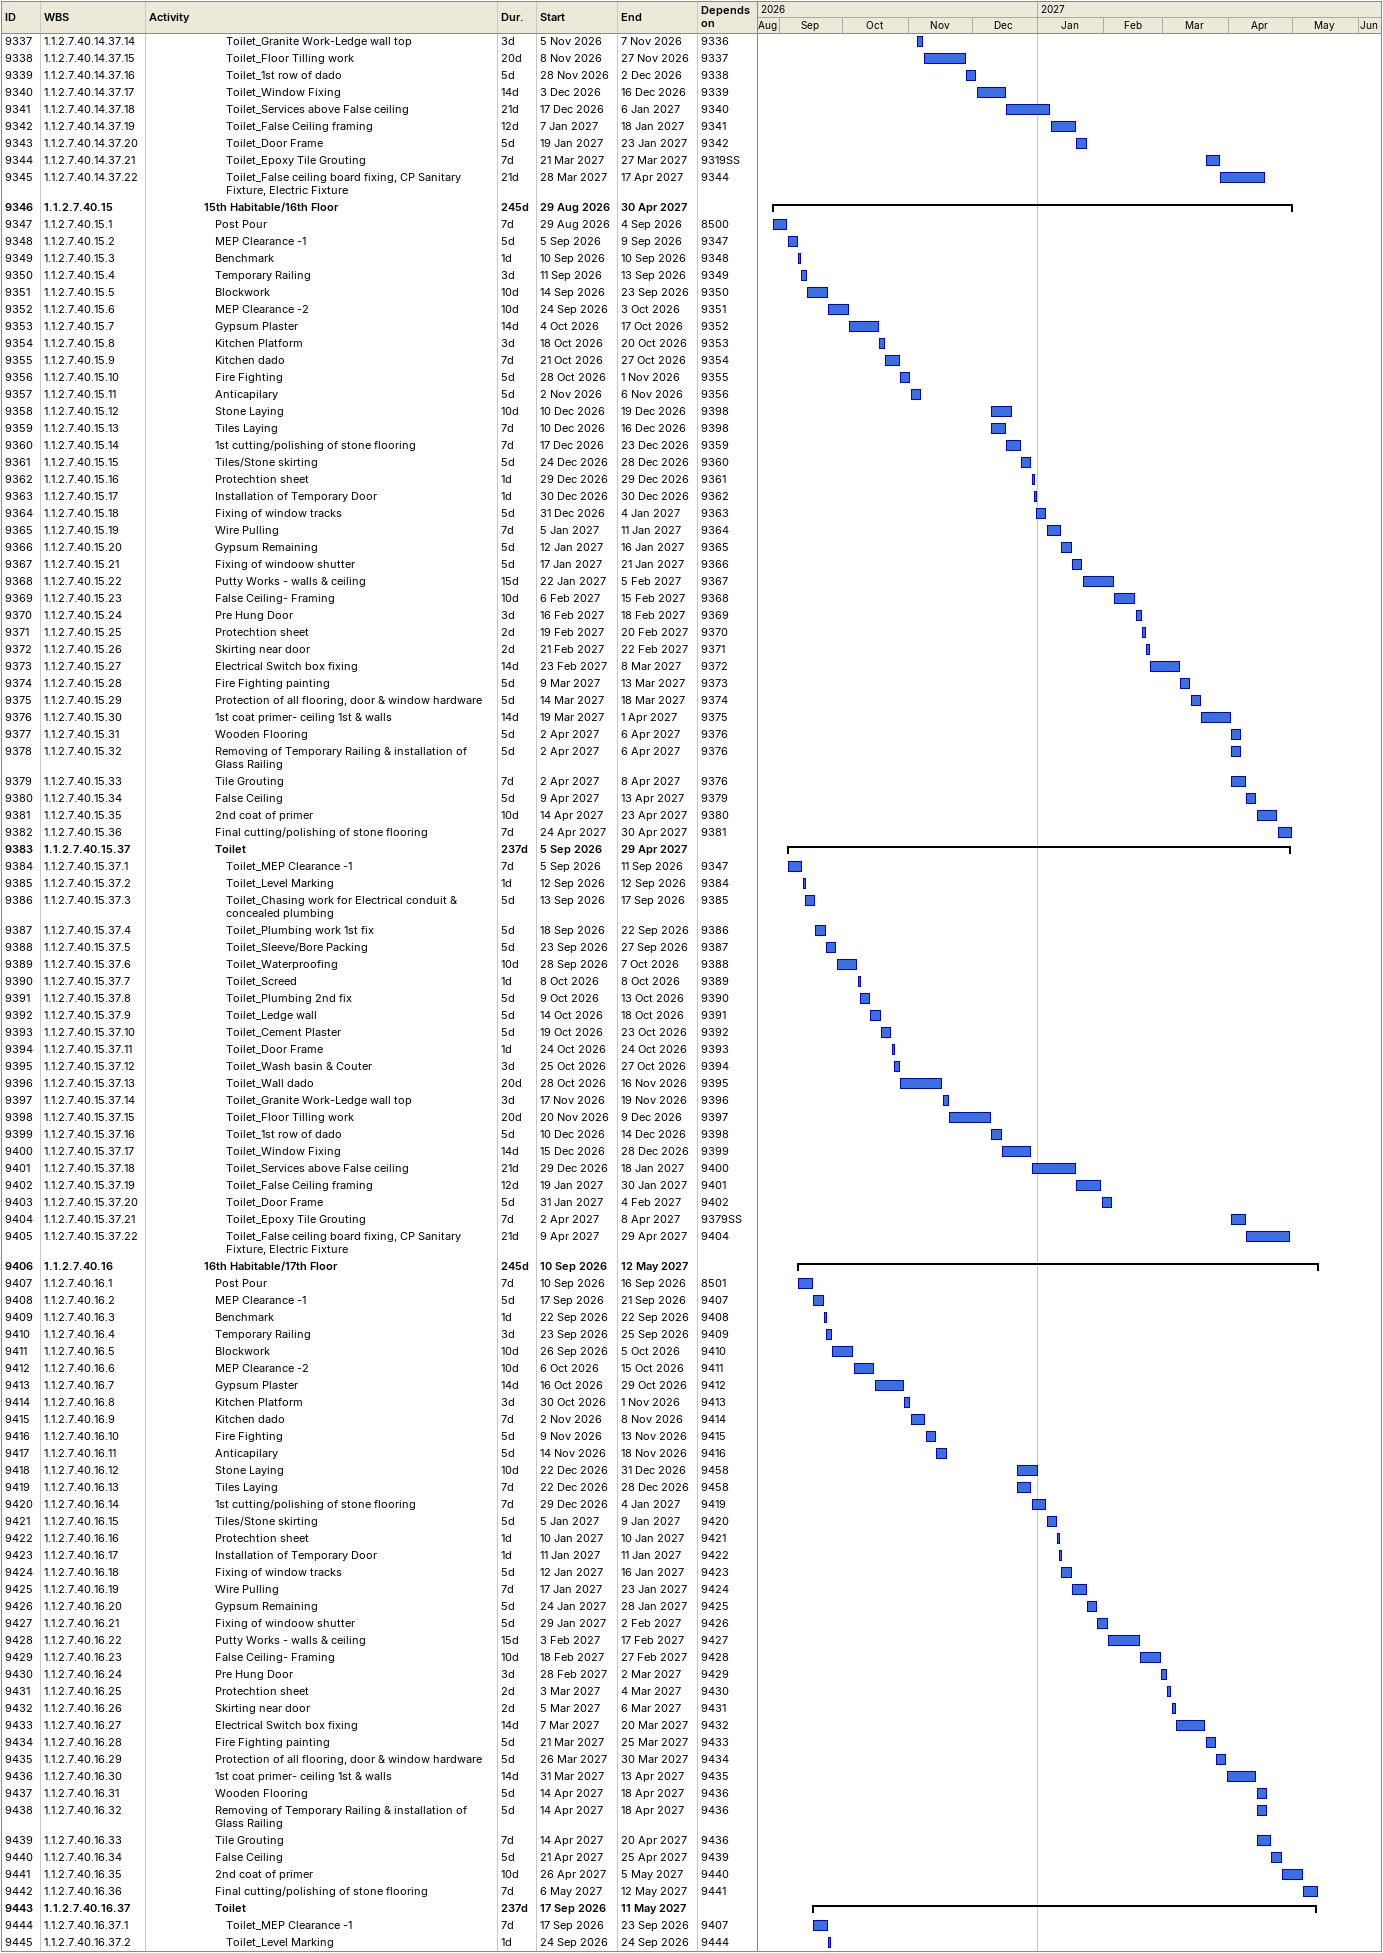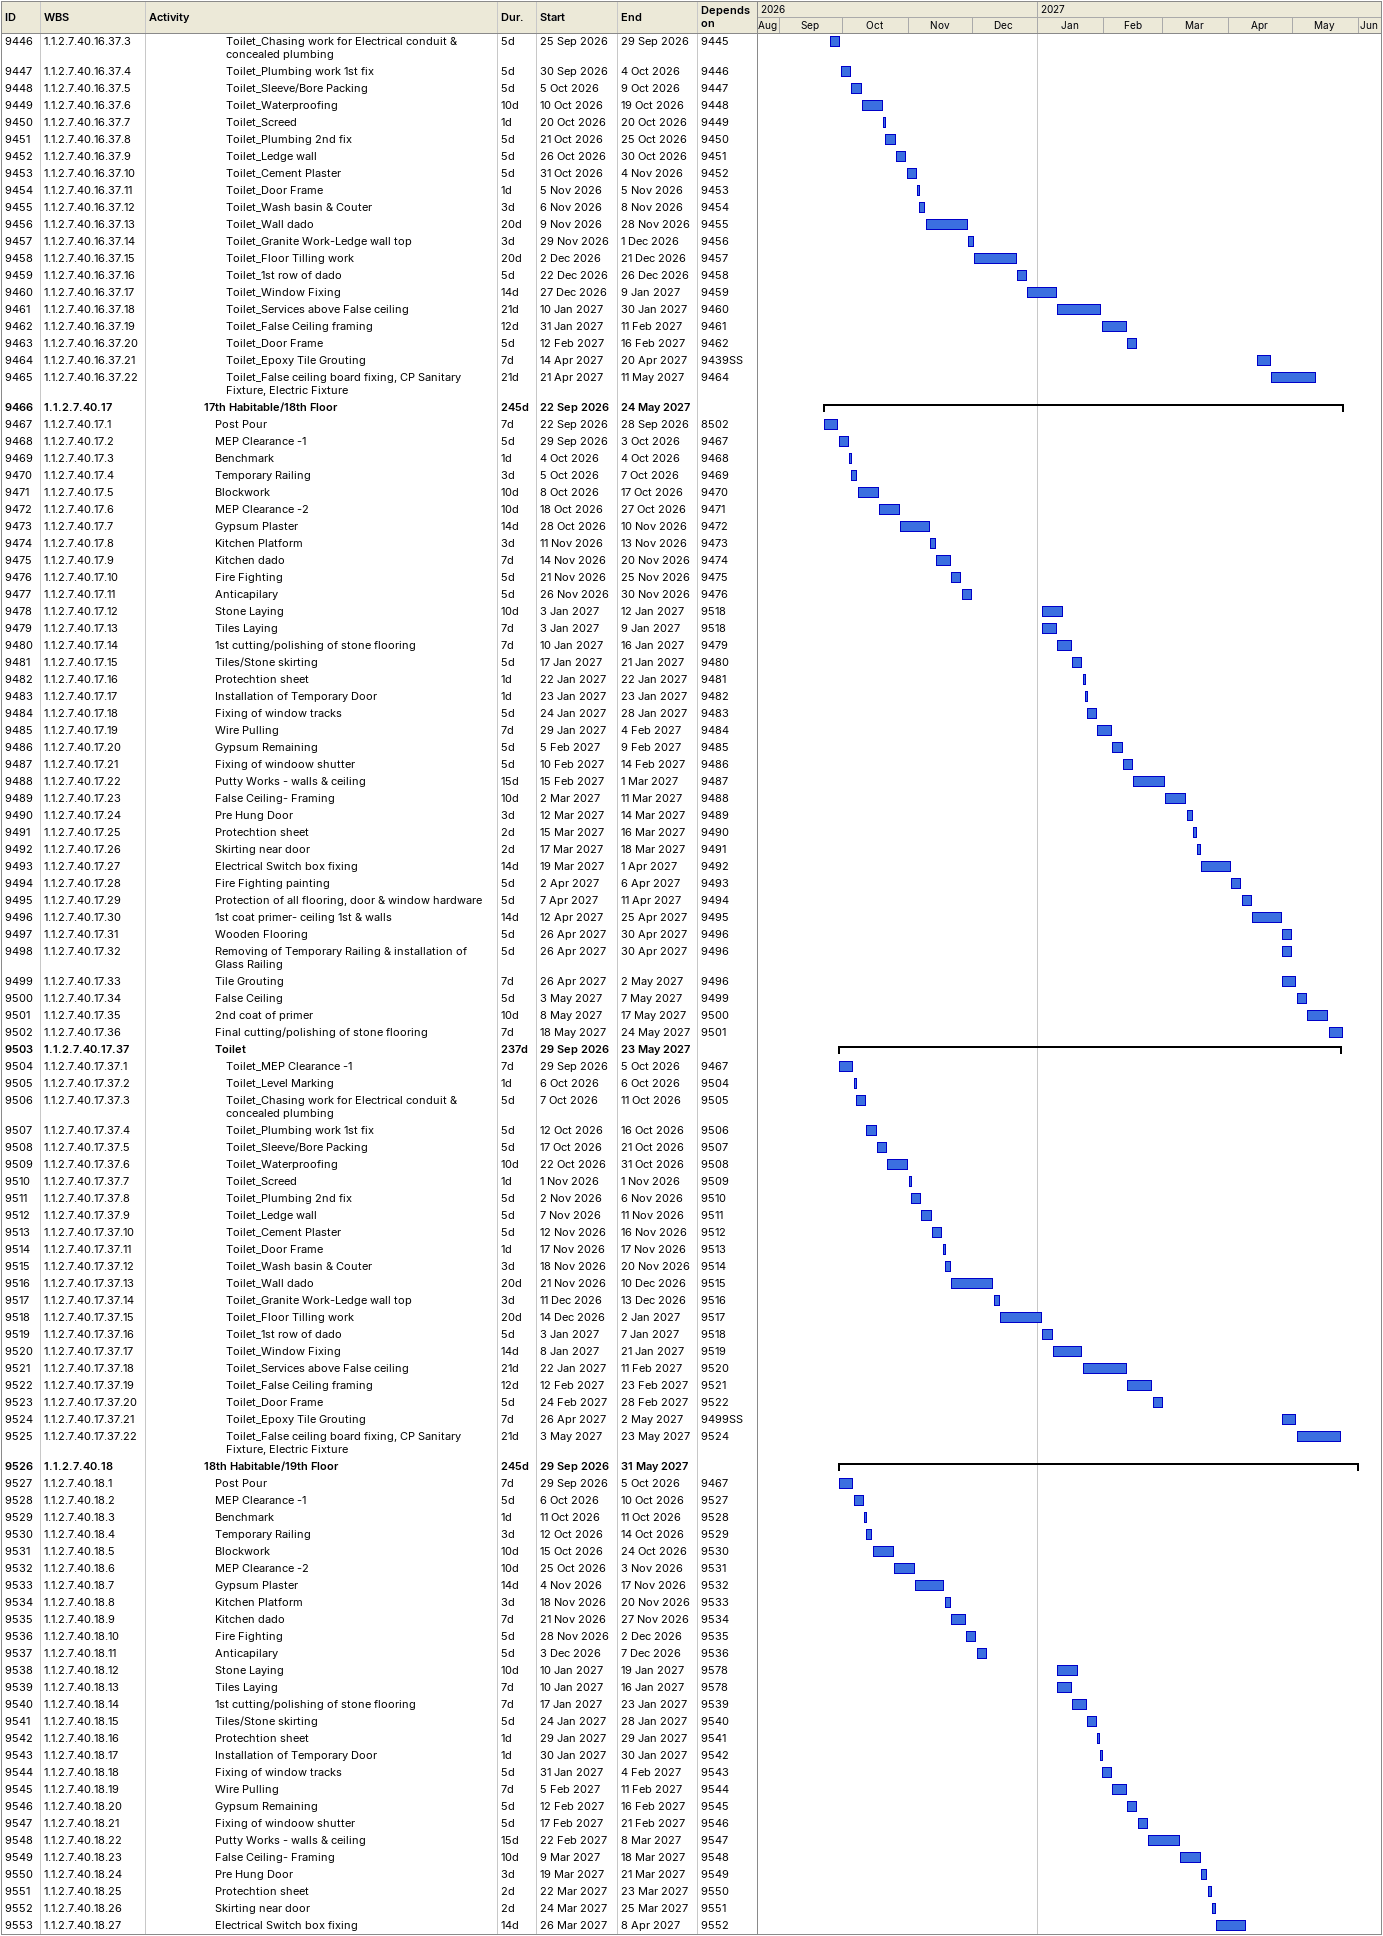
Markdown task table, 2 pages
| ID | WBS | Task | Duration | Start | Finish | Predecessors |
|---|---|---|---|---|---|---|
| 9337 | 1.1.2.7.40.14.37.14 | Toilet_Granite Work-Ledge wall top | 3d | 2026-11-05 | 2026-11-07 | 9336 |
| 9338 | 1.1.2.7.40.14.37.15 | Toilet_Floor Tilling work | 20d | 2026-11-08 | 2026-11-27 | 9337 |
| 9339 | 1.1.2.7.40.14.37.16 | Toilet_1st row of dado | 5d | 2026-11-28 | 2026-12-02 | 9338 |
| 9340 | 1.1.2.7.40.14.37.17 | Toilet_Window Fixing | 14d | 2026-12-03 | 2026-12-16 | 9339 |
| 9341 | 1.1.2.7.40.14.37.18 | Toilet_Services above False ceiling | 21d | 2026-12-17 | 2027-01-06 | 9340 |
| 9342 | 1.1.2.7.40.14.37.19 | Toilet_False Ceiling framing | 12d | 2027-01-07 | 2027-01-18 | 9341 |
| 9343 | 1.1.2.7.40.14.37.20 | Toilet_Door Frame | 5d | 2027-01-19 | 2027-01-23 | 9342 |
| 9344 | 1.1.2.7.40.14.37.21 | Toilet_Epoxy Tile Grouting | 7d | 2027-03-21 | 2027-03-27 | 9319SS |
| 9345 | 1.1.2.7.40.14.37.22 | Toilet_False ceiling board fixing, CP Sanitary Fixture, Electric Fixture | 21d | 2027-03-28 | 2027-04-17 | 9344 |
| 9346 | 1.1.2.7.40.15 | **15th Habitable/16th Floor** | 245d | 2026-08-29 | 2027-04-30 |  |
| 9347 | 1.1.2.7.40.15.1 | Post Pour | 7d | 2026-08-29 | 2026-09-04 | 8500 |
| 9348 | 1.1.2.7.40.15.2 | MEP Clearance -1 | 5d | 2026-09-05 | 2026-09-09 | 9347 |
| 9349 | 1.1.2.7.40.15.3 | Benchmark | 1d | 2026-09-10 | 2026-09-10 | 9348 |
| 9350 | 1.1.2.7.40.15.4 | Temporary Railing | 3d | 2026-09-11 | 2026-09-13 | 9349 |
| 9351 | 1.1.2.7.40.15.5 | Blockwork | 10d | 2026-09-14 | 2026-09-23 | 9350 |
| 9352 | 1.1.2.7.40.15.6 | MEP Clearance -2 | 10d | 2026-09-24 | 2026-10-03 | 9351 |
| 9353 | 1.1.2.7.40.15.7 | Gypsum Plaster | 14d | 2026-10-04 | 2026-10-17 | 9352 |
| 9354 | 1.1.2.7.40.15.8 | Kitchen Platform | 3d | 2026-10-18 | 2026-10-20 | 9353 |
| 9355 | 1.1.2.7.40.15.9 | Kitchen dado | 7d | 2026-10-21 | 2026-10-27 | 9354 |
| 9356 | 1.1.2.7.40.15.10 | Fire Fighting | 5d | 2026-10-28 | 2026-11-01 | 9355 |
| 9357 | 1.1.2.7.40.15.11 | Anticapilary | 5d | 2026-11-02 | 2026-11-06 | 9356 |
| 9358 | 1.1.2.7.40.15.12 | Stone Laying | 10d | 2026-12-10 | 2026-12-19 | 9398 |
| 9359 | 1.1.2.7.40.15.13 | Tiles Laying | 7d | 2026-12-10 | 2026-12-16 | 9398 |
| 9360 | 1.1.2.7.40.15.14 | 1st cutting/polishing of stone flooring | 7d | 2026-12-17 | 2026-12-23 | 9359 |
| 9361 | 1.1.2.7.40.15.15 | Tiles/Stone skirting | 5d | 2026-12-24 | 2026-12-28 | 9360 |
| 9362 | 1.1.2.7.40.15.16 | Protechtion sheet | 1d | 2026-12-29 | 2026-12-29 | 9361 |
| 9363 | 1.1.2.7.40.15.17 | Installation of Temporary Door | 1d | 2026-12-30 | 2026-12-30 | 9362 |
| 9364 | 1.1.2.7.40.15.18 | Fixing of window tracks | 5d | 2026-12-31 | 2027-01-04 | 9363 |
| 9365 | 1.1.2.7.40.15.19 | Wire Pulling | 7d | 2027-01-05 | 2027-01-11 | 9364 |
| 9366 | 1.1.2.7.40.15.20 | Gypsum Remaining | 5d | 2027-01-12 | 2027-01-16 | 9365 |
| 9367 | 1.1.2.7.40.15.21 | Fixing of windoow shutter | 5d | 2027-01-17 | 2027-01-21 | 9366 |
| 9368 | 1.1.2.7.40.15.22 | Putty Works - walls & ceiling | 15d | 2027-01-22 | 2027-02-05 | 9367 |
| 9369 | 1.1.2.7.40.15.23 | False Ceiling- Framing | 10d | 2027-02-06 | 2027-02-15 | 9368 |
| 9370 | 1.1.2.7.40.15.24 | Pre Hung Door | 3d | 2027-02-16 | 2027-02-18 | 9369 |
| 9371 | 1.1.2.7.40.15.25 | Protechtion sheet | 2d | 2027-02-19 | 2027-02-20 | 9370 |
| 9372 | 1.1.2.7.40.15.26 | Skirting near door | 2d | 2027-02-21 | 2027-02-22 | 9371 |
| 9373 | 1.1.2.7.40.15.27 | Electrical Switch box fixing | 14d | 2027-02-23 | 2027-03-08 | 9372 |
| 9374 | 1.1.2.7.40.15.28 | Fire Fighting painting | 5d | 2027-03-09 | 2027-03-13 | 9373 |
| 9375 | 1.1.2.7.40.15.29 | Protection of all flooring, door & window hardware | 5d | 2027-03-14 | 2027-03-18 | 9374 |
| 9376 | 1.1.2.7.40.15.30 | 1st coat primer- ceiling 1st & walls | 14d | 2027-03-19 | 2027-04-01 | 9375 |
| 9377 | 1.1.2.7.40.15.31 | Wooden Flooring | 5d | 2027-04-02 | 2027-04-06 | 9376 |
| 9378 | 1.1.2.7.40.15.32 | Removing of Temporary Railing & installation of Glass Railing | 5d | 2027-04-02 | 2027-04-06 | 9376 |
| 9379 | 1.1.2.7.40.15.33 | Tile Grouting | 7d | 2027-04-02 | 2027-04-08 | 9376 |
| 9380 | 1.1.2.7.40.15.34 | False Ceiling | 5d | 2027-04-09 | 2027-04-13 | 9379 |
| 9381 | 1.1.2.7.40.15.35 | 2nd coat of primer | 10d | 2027-04-14 | 2027-04-23 | 9380 |
| 9382 | 1.1.2.7.40.15.36 | Final cutting/polishing of stone flooring | 7d | 2027-04-24 | 2027-04-30 | 9381 |
| 9383 | 1.1.2.7.40.15.37 | **Toilet** | 237d | 2026-09-05 | 2027-04-29 |  |
| 9384 | 1.1.2.7.40.15.37.1 | Toilet_MEP Clearance -1 | 7d | 2026-09-05 | 2026-09-11 | 9347 |
| 9385 | 1.1.2.7.40.15.37.2 | Toilet_Level Marking | 1d | 2026-09-12 | 2026-09-12 | 9384 |
| 9386 | 1.1.2.7.40.15.37.3 | Toilet_Chasing work for Electrical conduit & concealed plumbing | 5d | 2026-09-13 | 2026-09-17 | 9385 |
| 9387 | 1.1.2.7.40.15.37.4 | Toilet_Plumbing work 1st fix | 5d | 2026-09-18 | 2026-09-22 | 9386 |
| 9388 | 1.1.2.7.40.15.37.5 | Toilet_Sleeve/Bore Packing | 5d | 2026-09-23 | 2026-09-27 | 9387 |
| 9389 | 1.1.2.7.40.15.37.6 | Toilet_Waterproofing | 10d | 2026-09-28 | 2026-10-07 | 9388 |
| 9390 | 1.1.2.7.40.15.37.7 | Toilet_Screed | 1d | 2026-10-08 | 2026-10-08 | 9389 |
| 9391 | 1.1.2.7.40.15.37.8 | Toilet_Plumbing 2nd fix | 5d | 2026-10-09 | 2026-10-13 | 9390 |
| 9392 | 1.1.2.7.40.15.37.9 | Toilet_Ledge wall | 5d | 2026-10-14 | 2026-10-18 | 9391 |
| 9393 | 1.1.2.7.40.15.37.10 | Toilet_Cement Plaster | 5d | 2026-10-19 | 2026-10-23 | 9392 |
| 9394 | 1.1.2.7.40.15.37.11 | Toilet_Door Frame | 1d | 2026-10-24 | 2026-10-24 | 9393 |
| 9395 | 1.1.2.7.40.15.37.12 | Toilet_Wash basin & Couter | 3d | 2026-10-25 | 2026-10-27 | 9394 |
| 9396 | 1.1.2.7.40.15.37.13 | Toilet_Wall dado | 20d | 2026-10-28 | 2026-11-16 | 9395 |
| 9397 | 1.1.2.7.40.15.37.14 | Toilet_Granite Work-Ledge wall top | 3d | 2026-11-17 | 2026-11-19 | 9396 |
| 9398 | 1.1.2.7.40.15.37.15 | Toilet_Floor Tilling work | 20d | 2026-11-20 | 2026-12-09 | 9397 |
| 9399 | 1.1.2.7.40.15.37.16 | Toilet_1st row of dado | 5d | 2026-12-10 | 2026-12-14 | 9398 |
| 9400 | 1.1.2.7.40.15.37.17 | Toilet_Window Fixing | 14d | 2026-12-15 | 2026-12-28 | 9399 |
| 9401 | 1.1.2.7.40.15.37.18 | Toilet_Services above False ceiling | 21d | 2026-12-29 | 2027-01-18 | 9400 |
| 9402 | 1.1.2.7.40.15.37.19 | Toilet_False Ceiling framing | 12d | 2027-01-19 | 2027-01-30 | 9401 |
| 9403 | 1.1.2.7.40.15.37.20 | Toilet_Door Frame | 5d | 2027-01-31 | 2027-02-04 | 9402 |
| 9404 | 1.1.2.7.40.15.37.21 | Toilet_Epoxy Tile Grouting | 7d | 2027-04-02 | 2027-04-08 | 9379SS |
| 9405 | 1.1.2.7.40.15.37.22 | Toilet_False ceiling board fixing, CP Sanitary Fixture, Electric Fixture | 21d | 2027-04-09 | 2027-04-29 | 9404 |
| 9406 | 1.1.2.7.40.16 | **16th Habitable/17th Floor** | 245d | 2026-09-10 | 2027-05-12 |  |
| 9407 | 1.1.2.7.40.16.1 | Post Pour | 7d | 2026-09-10 | 2026-09-16 | 8501 |
| 9408 | 1.1.2.7.40.16.2 | MEP Clearance -1 | 5d | 2026-09-17 | 2026-09-21 | 9407 |
| 9409 | 1.1.2.7.40.16.3 | Benchmark | 1d | 2026-09-22 | 2026-09-22 | 9408 |
| 9410 | 1.1.2.7.40.16.4 | Temporary Railing | 3d | 2026-09-23 | 2026-09-25 | 9409 |
| 9411 | 1.1.2.7.40.16.5 | Blockwork | 10d | 2026-09-26 | 2026-10-05 | 9410 |
| 9412 | 1.1.2.7.40.16.6 | MEP Clearance -2 | 10d | 2026-10-06 | 2026-10-15 | 9411 |
| 9413 | 1.1.2.7.40.16.7 | Gypsum Plaster | 14d | 2026-10-16 | 2026-10-29 | 9412 |
| 9414 | 1.1.2.7.40.16.8 | Kitchen Platform | 3d | 2026-10-30 | 2026-11-01 | 9413 |
| 9415 | 1.1.2.7.40.16.9 | Kitchen dado | 7d | 2026-11-02 | 2026-11-08 | 9414 |
| 9416 | 1.1.2.7.40.16.10 | Fire Fighting | 5d | 2026-11-09 | 2026-11-13 | 9415 |
| 9417 | 1.1.2.7.40.16.11 | Anticapilary | 5d | 2026-11-14 | 2026-11-18 | 9416 |
| 9418 | 1.1.2.7.40.16.12 | Stone Laying | 10d | 2026-12-22 | 2026-12-31 | 9458 |
| 9419 | 1.1.2.7.40.16.13 | Tiles Laying | 7d | 2026-12-22 | 2026-12-28 | 9458 |
| 9420 | 1.1.2.7.40.16.14 | 1st cutting/polishing of stone flooring | 7d | 2026-12-29 | 2027-01-04 | 9419 |
| 9421 | 1.1.2.7.40.16.15 | Tiles/Stone skirting | 5d | 2027-01-05 | 2027-01-09 | 9420 |
| 9422 | 1.1.2.7.40.16.16 | Protechtion sheet | 1d | 2027-01-10 | 2027-01-10 | 9421 |
| 9423 | 1.1.2.7.40.16.17 | Installation of Temporary Door | 1d | 2027-01-11 | 2027-01-11 | 9422 |
| 9424 | 1.1.2.7.40.16.18 | Fixing of window tracks | 5d | 2027-01-12 | 2027-01-16 | 9423 |
| 9425 | 1.1.2.7.40.16.19 | Wire Pulling | 7d | 2027-01-17 | 2027-01-23 | 9424 |
| 9426 | 1.1.2.7.40.16.20 | Gypsum Remaining | 5d | 2027-01-24 | 2027-01-28 | 9425 |
| 9427 | 1.1.2.7.40.16.21 | Fixing of windoow shutter | 5d | 2027-01-29 | 2027-02-02 | 9426 |
| 9428 | 1.1.2.7.40.16.22 | Putty Works - walls & ceiling | 15d | 2027-02-03 | 2027-02-17 | 9427 |
| 9429 | 1.1.2.7.40.16.23 | False Ceiling- Framing | 10d | 2027-02-18 | 2027-02-27 | 9428 |
| 9430 | 1.1.2.7.40.16.24 | Pre Hung Door | 3d | 2027-02-28 | 2027-03-02 | 9429 |
| 9431 | 1.1.2.7.40.16.25 | Protechtion sheet | 2d | 2027-03-03 | 2027-03-04 | 9430 |
| 9432 | 1.1.2.7.40.16.26 | Skirting near door | 2d | 2027-03-05 | 2027-03-06 | 9431 |
| 9433 | 1.1.2.7.40.16.27 | Electrical Switch box fixing | 14d | 2027-03-07 | 2027-03-20 | 9432 |
| 9434 | 1.1.2.7.40.16.28 | Fire Fighting painting | 5d | 2027-03-21 | 2027-03-25 | 9433 |
| 9435 | 1.1.2.7.40.16.29 | Protection of all flooring, door & window hardware | 5d | 2027-03-26 | 2027-03-30 | 9434 |
| 9436 | 1.1.2.7.40.16.30 | 1st coat primer- ceiling 1st & walls | 14d | 2027-03-31 | 2027-04-13 | 9435 |
| 9437 | 1.1.2.7.40.16.31 | Wooden Flooring | 5d | 2027-04-14 | 2027-04-18 | 9436 |
| 9438 | 1.1.2.7.40.16.32 | Removing of Temporary Railing & installation of Glass Railing | 5d | 2027-04-14 | 2027-04-18 | 9436 |
| 9439 | 1.1.2.7.40.16.33 | Tile Grouting | 7d | 2027-04-14 | 2027-04-20 | 9436 |
| 9440 | 1.1.2.7.40.16.34 | False Ceiling | 5d | 2027-04-21 | 2027-04-25 | 9439 |
| 9441 | 1.1.2.7.40.16.35 | 2nd coat of primer | 10d | 2027-04-26 | 2027-05-05 | 9440 |
| 9442 | 1.1.2.7.40.16.36 | Final cutting/polishing of stone flooring | 7d | 2027-05-06 | 2027-05-12 | 9441 |
| 9443 | 1.1.2.7.40.16.37 | **Toilet** | 237d | 2026-09-17 | 2027-05-11 |  |
| 9444 | 1.1.2.7.40.16.37.1 | Toilet_MEP Clearance -1 | 7d | 2026-09-17 | 2026-09-23 | 9407 |
| 9445 | 1.1.2.7.40.16.37.2 | Toilet_Level Marking | 1d | 2026-09-24 | 2026-09-24 | 9444 |
| 9446 | 1.1.2.7.40.16.37.3 | Toilet_Chasing work for Electrical conduit & concealed plumbing | 5d | 2026-09-25 | 2026-09-29 | 9445 |
| 9447 | 1.1.2.7.40.16.37.4 | Toilet_Plumbing work 1st fix | 5d | 2026-09-30 | 2026-10-04 | 9446 |
| 9448 | 1.1.2.7.40.16.37.5 | Toilet_Sleeve/Bore Packing | 5d | 2026-10-05 | 2026-10-09 | 9447 |
| 9449 | 1.1.2.7.40.16.37.6 | Toilet_Waterproofing | 10d | 2026-10-10 | 2026-10-19 | 9448 |
| 9450 | 1.1.2.7.40.16.37.7 | Toilet_Screed | 1d | 2026-10-20 | 2026-10-20 | 9449 |
| 9451 | 1.1.2.7.40.16.37.8 | Toilet_Plumbing 2nd fix | 5d | 2026-10-21 | 2026-10-25 | 9450 |
| 9452 | 1.1.2.7.40.16.37.9 | Toilet_Ledge wall | 5d | 2026-10-26 | 2026-10-30 | 9451 |
| 9453 | 1.1.2.7.40.16.37.10 | Toilet_Cement Plaster | 5d | 2026-10-31 | 2026-11-04 | 9452 |
| 9454 | 1.1.2.7.40.16.37.11 | Toilet_Door Frame | 1d | 2026-11-05 | 2026-11-05 | 9453 |
| 9455 | 1.1.2.7.40.16.37.12 | Toilet_Wash basin & Couter | 3d | 2026-11-06 | 2026-11-08 | 9454 |
| 9456 | 1.1.2.7.40.16.37.13 | Toilet_Wall dado | 20d | 2026-11-09 | 2026-11-28 | 9455 |
| 9457 | 1.1.2.7.40.16.37.14 | Toilet_Granite Work-Ledge wall top | 3d | 2026-11-29 | 2026-12-01 | 9456 |
| 9458 | 1.1.2.7.40.16.37.15 | Toilet_Floor Tilling work | 20d | 2026-12-02 | 2026-12-21 | 9457 |
| 9459 | 1.1.2.7.40.16.37.16 | Toilet_1st row of dado | 5d | 2026-12-22 | 2026-12-26 | 9458 |
| 9460 | 1.1.2.7.40.16.37.17 | Toilet_Window Fixing | 14d | 2026-12-27 | 2027-01-09 | 9459 |
| 9461 | 1.1.2.7.40.16.37.18 | Toilet_Services above False ceiling | 21d | 2027-01-10 | 2027-01-30 | 9460 |
| 9462 | 1.1.2.7.40.16.37.19 | Toilet_False Ceiling framing | 12d | 2027-01-31 | 2027-02-11 | 9461 |
| 9463 | 1.1.2.7.40.16.37.20 | Toilet_Door Frame | 5d | 2027-02-12 | 2027-02-16 | 9462 |
| 9464 | 1.1.2.7.40.16.37.21 | Toilet_Epoxy Tile Grouting | 7d | 2027-04-14 | 2027-04-20 | 9439SS |
| 9465 | 1.1.2.7.40.16.37.22 | Toilet_False ceiling board fixing, CP Sanitary Fixture, Electric Fixture | 21d | 2027-04-21 | 2027-05-11 | 9464 |
| 9466 | 1.1.2.7.40.17 | **17th Habitable/18th Floor** | 245d | 2026-09-22 | 2027-05-24 |  |
| 9467 | 1.1.2.7.40.17.1 | Post Pour | 7d | 2026-09-22 | 2026-09-28 | 8502 |
| 9468 | 1.1.2.7.40.17.2 | MEP Clearance -1 | 5d | 2026-09-29 | 2026-10-03 | 9467 |
| 9469 | 1.1.2.7.40.17.3 | Benchmark | 1d | 2026-10-04 | 2026-10-04 | 9468 |
| 9470 | 1.1.2.7.40.17.4 | Temporary Railing | 3d | 2026-10-05 | 2026-10-07 | 9469 |
| 9471 | 1.1.2.7.40.17.5 | Blockwork | 10d | 2026-10-08 | 2026-10-17 | 9470 |
| 9472 | 1.1.2.7.40.17.6 | MEP Clearance -2 | 10d | 2026-10-18 | 2026-10-27 | 9471 |
| 9473 | 1.1.2.7.40.17.7 | Gypsum Plaster | 14d | 2026-10-28 | 2026-11-10 | 9472 |
| 9474 | 1.1.2.7.40.17.8 | Kitchen Platform | 3d | 2026-11-11 | 2026-11-13 | 9473 |
| 9475 | 1.1.2.7.40.17.9 | Kitchen dado | 7d | 2026-11-14 | 2026-11-20 | 9474 |
| 9476 | 1.1.2.7.40.17.10 | Fire Fighting | 5d | 2026-11-21 | 2026-11-25 | 9475 |
| 9477 | 1.1.2.7.40.17.11 | Anticapilary | 5d | 2026-11-26 | 2026-11-30 | 9476 |
| 9478 | 1.1.2.7.40.17.12 | Stone Laying | 10d | 2027-01-03 | 2027-01-12 | 9518 |
| 9479 | 1.1.2.7.40.17.13 | Tiles Laying | 7d | 2027-01-03 | 2027-01-09 | 9518 |
| 9480 | 1.1.2.7.40.17.14 | 1st cutting/polishing of stone flooring | 7d | 2027-01-10 | 2027-01-16 | 9479 |
| 9481 | 1.1.2.7.40.17.15 | Tiles/Stone skirting | 5d | 2027-01-17 | 2027-01-21 | 9480 |
| 9482 | 1.1.2.7.40.17.16 | Protechtion sheet | 1d | 2027-01-22 | 2027-01-22 | 9481 |
| 9483 | 1.1.2.7.40.17.17 | Installation of Temporary Door | 1d | 2027-01-23 | 2027-01-23 | 9482 |
| 9484 | 1.1.2.7.40.17.18 | Fixing of window tracks | 5d | 2027-01-24 | 2027-01-28 | 9483 |
| 9485 | 1.1.2.7.40.17.19 | Wire Pulling | 7d | 2027-01-29 | 2027-02-04 | 9484 |
| 9486 | 1.1.2.7.40.17.20 | Gypsum Remaining | 5d | 2027-02-05 | 2027-02-09 | 9485 |
| 9487 | 1.1.2.7.40.17.21 | Fixing of windoow shutter | 5d | 2027-02-10 | 2027-02-14 | 9486 |
| 9488 | 1.1.2.7.40.17.22 | Putty Works - walls & ceiling | 15d | 2027-02-15 | 2027-03-01 | 9487 |
| 9489 | 1.1.2.7.40.17.23 | False Ceiling- Framing | 10d | 2027-03-02 | 2027-03-11 | 9488 |
| 9490 | 1.1.2.7.40.17.24 | Pre Hung Door | 3d | 2027-03-12 | 2027-03-14 | 9489 |
| 9491 | 1.1.2.7.40.17.25 | Protechtion sheet | 2d | 2027-03-15 | 2027-03-16 | 9490 |
| 9492 | 1.1.2.7.40.17.26 | Skirting near door | 2d | 2027-03-17 | 2027-03-18 | 9491 |
| 9493 | 1.1.2.7.40.17.27 | Electrical Switch box fixing | 14d | 2027-03-19 | 2027-04-01 | 9492 |
| 9494 | 1.1.2.7.40.17.28 | Fire Fighting painting | 5d | 2027-04-02 | 2027-04-06 | 9493 |
| 9495 | 1.1.2.7.40.17.29 | Protection of all flooring, door & window hardware | 5d | 2027-04-07 | 2027-04-11 | 9494 |
| 9496 | 1.1.2.7.40.17.30 | 1st coat primer- ceiling 1st & walls | 14d | 2027-04-12 | 2027-04-25 | 9495 |
| 9497 | 1.1.2.7.40.17.31 | Wooden Flooring | 5d | 2027-04-26 | 2027-04-30 | 9496 |
| 9498 | 1.1.2.7.40.17.32 | Removing of Temporary Railing & installation of Glass Railing | 5d | 2027-04-26 | 2027-04-30 | 9496 |
| 9499 | 1.1.2.7.40.17.33 | Tile Grouting | 7d | 2027-04-26 | 2027-05-02 | 9496 |
| 9500 | 1.1.2.7.40.17.34 | False Ceiling | 5d | 2027-05-03 | 2027-05-07 | 9499 |
| 9501 | 1.1.2.7.40.17.35 | 2nd coat of primer | 10d | 2027-05-08 | 2027-05-17 | 9500 |
| 9502 | 1.1.2.7.40.17.36 | Final cutting/polishing of stone flooring | 7d | 2027-05-18 | 2027-05-24 | 9501 |
| 9503 | 1.1.2.7.40.17.37 | **Toilet** | 237d | 2026-09-29 | 2027-05-23 |  |
| 9504 | 1.1.2.7.40.17.37.1 | Toilet_MEP Clearance -1 | 7d | 2026-09-29 | 2026-10-05 | 9467 |
| 9505 | 1.1.2.7.40.17.37.2 | Toilet_Level Marking | 1d | 2026-10-06 | 2026-10-06 | 9504 |
| 9506 | 1.1.2.7.40.17.37.3 | Toilet_Chasing work for Electrical conduit & concealed plumbing | 5d | 2026-10-07 | 2026-10-11 | 9505 |
| 9507 | 1.1.2.7.40.17.37.4 | Toilet_Plumbing work 1st fix | 5d | 2026-10-12 | 2026-10-16 | 9506 |
| 9508 | 1.1.2.7.40.17.37.5 | Toilet_Sleeve/Bore Packing | 5d | 2026-10-17 | 2026-10-21 | 9507 |
| 9509 | 1.1.2.7.40.17.37.6 | Toilet_Waterproofing | 10d | 2026-10-22 | 2026-10-31 | 9508 |
| 9510 | 1.1.2.7.40.17.37.7 | Toilet_Screed | 1d | 2026-11-01 | 2026-11-01 | 9509 |
| 9511 | 1.1.2.7.40.17.37.8 | Toilet_Plumbing 2nd fix | 5d | 2026-11-02 | 2026-11-06 | 9510 |
| 9512 | 1.1.2.7.40.17.37.9 | Toilet_Ledge wall | 5d | 2026-11-07 | 2026-11-11 | 9511 |
| 9513 | 1.1.2.7.40.17.37.10 | Toilet_Cement Plaster | 5d | 2026-11-12 | 2026-11-16 | 9512 |
| 9514 | 1.1.2.7.40.17.37.11 | Toilet_Door Frame | 1d | 2026-11-17 | 2026-11-17 | 9513 |
| 9515 | 1.1.2.7.40.17.37.12 | Toilet_Wash basin & Couter | 3d | 2026-11-18 | 2026-11-20 | 9514 |
| 9516 | 1.1.2.7.40.17.37.13 | Toilet_Wall dado | 20d | 2026-11-21 | 2026-12-10 | 9515 |
| 9517 | 1.1.2.7.40.17.37.14 | Toilet_Granite Work-Ledge wall top | 3d | 2026-12-11 | 2026-12-13 | 9516 |
| 9518 | 1.1.2.7.40.17.37.15 | Toilet_Floor Tilling work | 20d | 2026-12-14 | 2027-01-02 | 9517 |
| 9519 | 1.1.2.7.40.17.37.16 | Toilet_1st row of dado | 5d | 2027-01-03 | 2027-01-07 | 9518 |
| 9520 | 1.1.2.7.40.17.37.17 | Toilet_Window Fixing | 14d | 2027-01-08 | 2027-01-21 | 9519 |
| 9521 | 1.1.2.7.40.17.37.18 | Toilet_Services above False ceiling | 21d | 2027-01-22 | 2027-02-11 | 9520 |
| 9522 | 1.1.2.7.40.17.37.19 | Toilet_False Ceiling framing | 12d | 2027-02-12 | 2027-02-23 | 9521 |
| 9523 | 1.1.2.7.40.17.37.20 | Toilet_Door Frame | 5d | 2027-02-24 | 2027-02-28 | 9522 |
| 9524 | 1.1.2.7.40.17.37.21 | Toilet_Epoxy Tile Grouting | 7d | 2027-04-26 | 2027-05-02 | 9499SS |
| 9525 | 1.1.2.7.40.17.37.22 | Toilet_False ceiling board fixing, CP Sanitary Fixture, Electric Fixture | 21d | 2027-05-03 | 2027-05-23 | 9524 |
| 9526 | 1.1.2.7.40.18 | **18th Habitable/19th Floor** | 245d | 2026-09-29 | 2027-05-31 |  |
| 9527 | 1.1.2.7.40.18.1 | Post Pour | 7d | 2026-09-29 | 2026-10-05 | 9467 |
| 9528 | 1.1.2.7.40.18.2 | MEP Clearance -1 | 5d | 2026-10-06 | 2026-10-10 | 9527 |
| 9529 | 1.1.2.7.40.18.3 | Benchmark | 1d | 2026-10-11 | 2026-10-11 | 9528 |
| 9530 | 1.1.2.7.40.18.4 | Temporary Railing | 3d | 2026-10-12 | 2026-10-14 | 9529 |
| 9531 | 1.1.2.7.40.18.5 | Blockwork | 10d | 2026-10-15 | 2026-10-24 | 9530 |
| 9532 | 1.1.2.7.40.18.6 | MEP Clearance -2 | 10d | 2026-10-25 | 2026-11-03 | 9531 |
| 9533 | 1.1.2.7.40.18.7 | Gypsum Plaster | 14d | 2026-11-04 | 2026-11-17 | 9532 |
| 9534 | 1.1.2.7.40.18.8 | Kitchen Platform | 3d | 2026-11-18 | 2026-11-20 | 9533 |
| 9535 | 1.1.2.7.40.18.9 | Kitchen dado | 7d | 2026-11-21 | 2026-11-27 | 9534 |
| 9536 | 1.1.2.7.40.18.10 | Fire Fighting | 5d | 2026-11-28 | 2026-12-02 | 9535 |
| 9537 | 1.1.2.7.40.18.11 | Anticapilary | 5d | 2026-12-03 | 2026-12-07 | 9536 |
| 9538 | 1.1.2.7.40.18.12 | Stone Laying | 10d | 2027-01-10 | 2027-01-19 | 9578 |
| 9539 | 1.1.2.7.40.18.13 | Tiles Laying | 7d | 2027-01-10 | 2027-01-16 | 9578 |
| 9540 | 1.1.2.7.40.18.14 | 1st cutting/polishing of stone flooring | 7d | 2027-01-17 | 2027-01-23 | 9539 |
| 9541 | 1.1.2.7.40.18.15 | Tiles/Stone skirting | 5d | 2027-01-24 | 2027-01-28 | 9540 |
| 9542 | 1.1.2.7.40.18.16 | Protechtion sheet | 1d | 2027-01-29 | 2027-01-29 | 9541 |
| 9543 | 1.1.2.7.40.18.17 | Installation of Temporary Door | 1d | 2027-01-30 | 2027-01-30 | 9542 |
| 9544 | 1.1.2.7.40.18.18 | Fixing of window tracks | 5d | 2027-01-31 | 2027-02-04 | 9543 |
| 9545 | 1.1.2.7.40.18.19 | Wire Pulling | 7d | 2027-02-05 | 2027-02-11 | 9544 |
| 9546 | 1.1.2.7.40.18.20 | Gypsum Remaining | 5d | 2027-02-12 | 2027-02-16 | 9545 |
| 9547 | 1.1.2.7.40.18.21 | Fixing of windoow shutter | 5d | 2027-02-17 | 2027-02-21 | 9546 |
| 9548 | 1.1.2.7.40.18.22 | Putty Works - walls & ceiling | 15d | 2027-02-22 | 2027-03-08 | 9547 |
| 9549 | 1.1.2.7.40.18.23 | False Ceiling- Framing | 10d | 2027-03-09 | 2027-03-18 | 9548 |
| 9550 | 1.1.2.7.40.18.24 | Pre Hung Door | 3d | 2027-03-19 | 2027-03-21 | 9549 |
| 9551 | 1.1.2.7.40.18.25 | Protechtion sheet | 2d | 2027-03-22 | 2027-03-23 | 9550 |
| 9552 | 1.1.2.7.40.18.26 | Skirting near door | 2d | 2027-03-24 | 2027-03-25 | 9551 |
| 9553 | 1.1.2.7.40.18.27 | Electrical Switch box fixing | 14d | 2027-03-26 | 2027-04-08 | 9552 |
